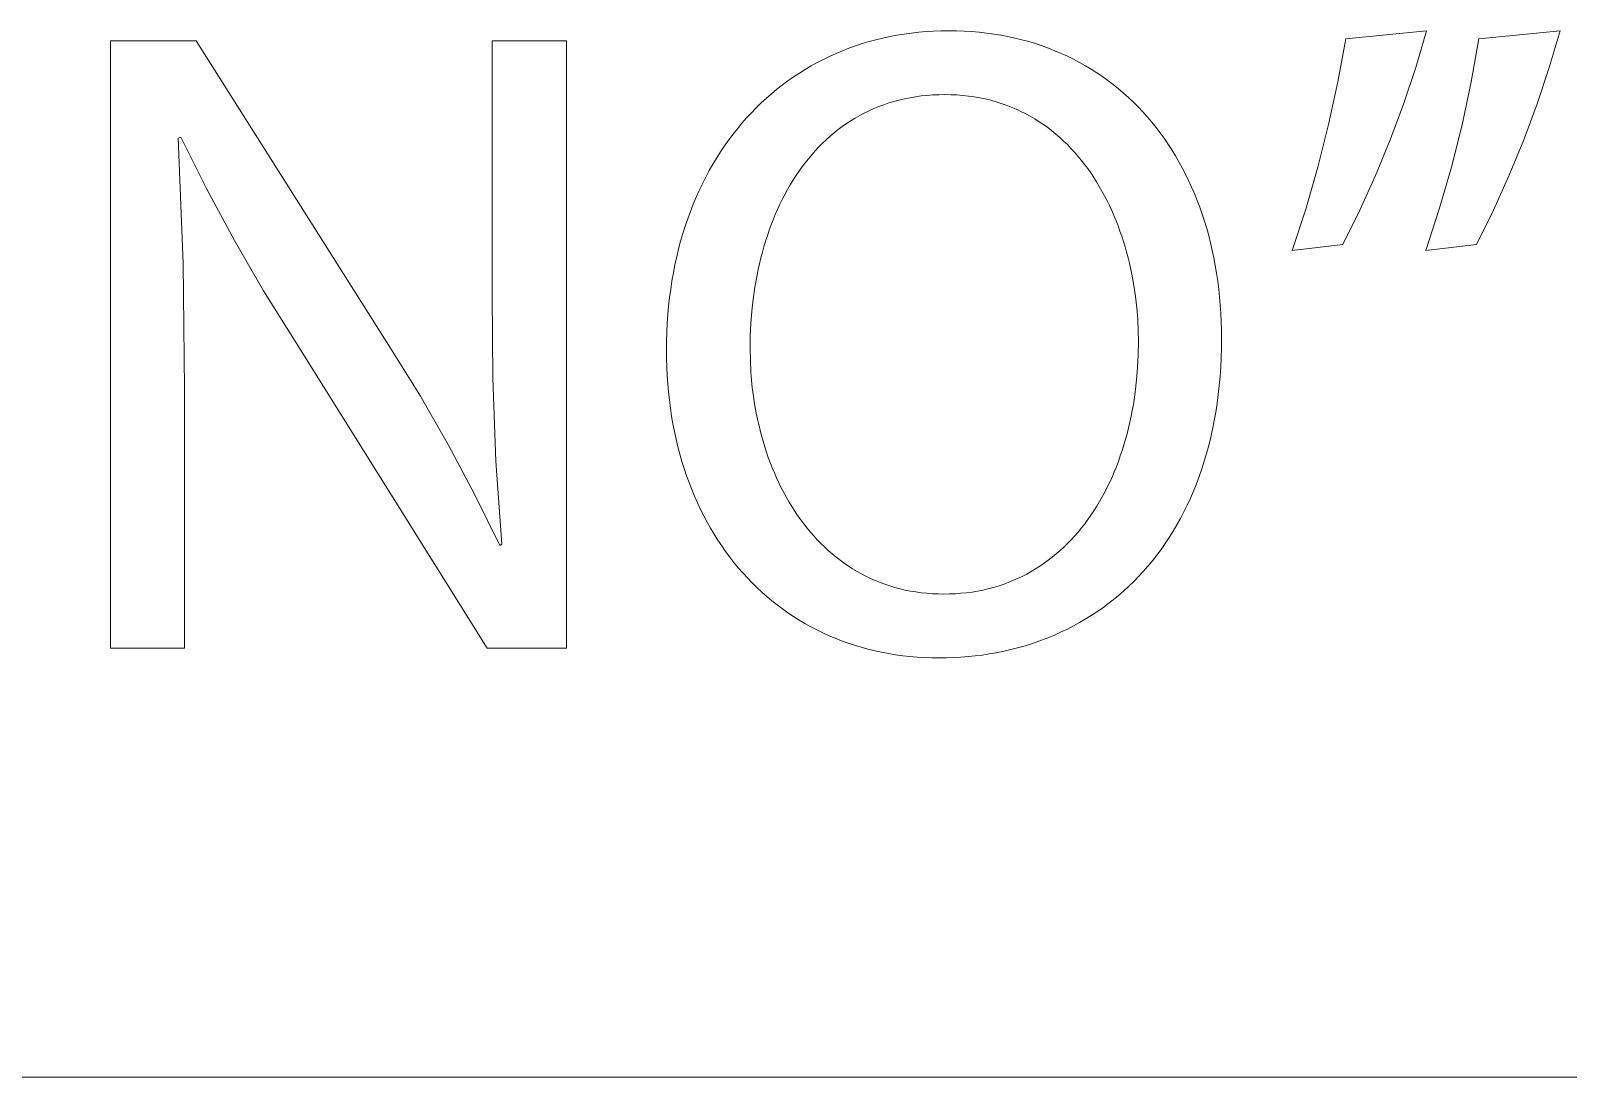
# Model space of a CAD drawing. Header units: millimetres. Extents: x 1348 to 6197, y -150 to 3238.
# Drawn here: x 5097.4 to 5180.2, y -149.9 to -93.5 of the extents above; entities that cross this region are included whole.
import ezdxf

# ---------------------------------------------------------------- set-up
doc = ezdxf.new("R2010")
doc.units = ezdxf.units.MM
doc.header["$MEASUREMENT"] = 0
doc.layers.add('Domyślny', color=7, linetype='Continuous', true_color=0x000000)

msp = doc.modelspace()

# ---------------------------------------------------------------- linework, layer by layer
at = {"layer": 'Domyślny', "color": 18, "lineweight": 15, "true_color": 0x000000}
for p, q in [((5145.584, -93.566), (5145.986, -93.541)), ((5145.986, -93.541), (5146.391, -93.526)), ((5146.391, -93.526), (5146.799, -93.521)), ((5146.799, -93.521), (5147.215, -93.526)), ((5147.215, -93.526), (5147.627, -93.541)), ((5147.627, -93.541), (5148.034, -93.566)), ((5168.181, -93.964), (5172.541, -93.528)), ((5172.541, -93.528), (5171.955, -95.508)), ((5175.35, -93.964), (5179.727, -93.528)), ((5179.727, -93.528), (5179.14, -95.506)), ((5101.667, -126.77), (5101.667, -94.07)), ((5101.667, -94.07), (5106.269, -94.07)), ((5106.269, -94.07), (5116.749, -110.622)), ((5122.224, -107.748), (5122.224, -94.07)), ((5122.224, -94.07), (5126.228, -94.07)), ((5126.228, -94.07), (5126.228, -126.77)), ((5141.43, -94.464), (5141.786, -94.336)), ((5141.786, -94.336), (5142.147, -94.217)), ((5142.147, -94.217), (5142.512, -94.107)), ((5142.512, -94.107), (5142.881, -94.007)), ((5142.881, -94.007), (5143.255, -93.916)), ((5143.255, -93.916), (5143.633, -93.834)), ((5143.633, -93.834), (5144.016, -93.761)), ((5144.016, -93.761), (5144.402, -93.698)), ((5144.402, -93.698), (5144.792, -93.644)), ((5144.792, -93.644), (5145.186, -93.6)), ((5145.186, -93.6), (5145.584, -93.566)), ((5148.034, -93.566), (5148.436, -93.6)), ((5148.436, -93.6), (5148.833, -93.645)), ((5148.833, -93.645), (5149.225, -93.698)), ((5149.225, -93.698), (5149.612, -93.762)), ((5149.612, -93.762), (5149.994, -93.834)), ((5149.994, -93.834), (5150.371, -93.916)), ((5150.371, -93.916), (5150.743, -94.007)), ((5150.743, -94.007), (5151.11, -94.108)), ((5151.11, -94.108), (5151.471, -94.217)), ((5151.471, -94.217), (5151.827, -94.335)), ((5151.827, -94.335), (5152.178, -94.462)), ((5167.754, -96.278), (5168.181, -93.964)), ((5174.937, -96.281), (5175.35, -93.964)), ((5139.723, -95.235), (5140.054, -95.063)), ((5140.054, -95.063), (5140.391, -94.9)), ((5140.391, -94.9), (5140.733, -94.746)), ((5140.733, -94.746), (5141.079, -94.6)), ((5141.079, -94.6), (5141.43, -94.464)), ((5152.178, -94.462), (5152.523, -94.598)), ((5152.523, -94.598), (5152.863, -94.743)), ((5152.863, -94.743), (5153.197, -94.896)), ((5153.197, -94.896), (5153.525, -95.058)), ((5153.525, -95.058), (5153.847, -95.228)), ((5138.145, -96.221), (5138.45, -96.007)), ((5138.45, -96.007), (5138.76, -95.801)), ((5138.76, -95.801), (5139.076, -95.604)), ((5139.076, -95.604), (5139.397, -95.415)), ((5139.397, -95.415), (5139.723, -95.235)), ((5153.847, -95.228), (5154.164, -95.406)), ((5154.164, -95.406), (5154.475, -95.592)), ((5154.475, -95.592), (5154.781, -95.787)), ((5154.781, -95.787), (5155.08, -95.99)), ((5155.08, -95.99), (5155.373, -96.2)), ((5171.955, -95.508), (5171.3, -97.467)), ((5179.14, -95.506), (5178.486, -97.464)), ((5137.266, -96.911), (5137.553, -96.673)), ((5137.553, -96.673), (5137.846, -96.443)), ((5137.846, -96.443), (5138.145, -96.221)), ((5155.373, -96.2), (5155.66, -96.419)), ((5155.66, -96.419), (5155.941, -96.645)), ((5155.941, -96.645), (5156.216, -96.879)), ((5167.252, -98.578), (5167.754, -96.278)), ((5174.445, -98.582), (5174.937, -96.281)), ((5136.176, -97.943), (5136.439, -97.673)), ((5136.439, -97.673), (5136.709, -97.411)), ((5136.709, -97.411), (5136.984, -97.157)), ((5136.984, -97.157), (5137.266, -96.911)), ((5143.032, -97.606), (5142.768, -97.714)), ((5143.3, -97.505), (5143.032, -97.606)), ((5143.574, -97.413), (5143.3, -97.505)), ((5143.852, -97.329), (5143.574, -97.413)), ((5144.136, -97.253), (5143.852, -97.329)), ((5144.425, -97.186), (5144.136, -97.253)), ((5144.719, -97.127), (5144.425, -97.186)), ((5145.018, -97.076), (5144.719, -97.127)), ((5145.322, -97.035), (5145.018, -97.076)), ((5145.631, -97.003), (5145.322, -97.035)), ((5145.945, -96.979), (5145.631, -97.003)), ((5146.265, -96.965), (5145.945, -96.979)), ((5146.589, -96.961), (5146.265, -96.965)), ((5146.917, -96.966), (5146.589, -96.961)), ((5147.24, -96.98), (5146.917, -96.966)), ((5147.557, -97.005), (5147.24, -96.98)), ((5147.869, -97.039), (5147.557, -97.005)), ((5148.176, -97.082), (5147.869, -97.039)), ((5148.477, -97.134), (5148.176, -97.082)), ((5148.773, -97.196), (5148.477, -97.134)), ((5149.064, -97.266), (5148.773, -97.196)), ((5149.349, -97.345), (5149.064, -97.266)), ((5149.629, -97.433), (5149.349, -97.345)), ((5149.903, -97.528), (5149.629, -97.433)), ((5150.172, -97.632), (5149.903, -97.528)), ((5150.436, -97.744), (5150.172, -97.632)), ((5156.216, -96.879), (5156.485, -97.12)), ((5156.485, -97.12), (5156.747, -97.369)), ((5156.747, -97.369), (5157.003, -97.625)), ((5157.003, -97.625), (5157.252, -97.889)), ((5171.3, -97.467), (5170.579, -99.402)), ((5178.486, -97.464), (5177.767, -99.399)), ((5135.425, -98.798), (5135.669, -98.505)), ((5135.669, -98.505), (5135.919, -98.22)), ((5135.919, -98.22), (5136.176, -97.943)), ((5141.295, -98.522), (5141.067, -98.682)), ((5141.528, -98.369), (5141.295, -98.522)), ((5141.766, -98.223), (5141.528, -98.369)), ((5142.009, -98.085), (5141.766, -98.223)), ((5142.257, -97.954), (5142.009, -98.085)), ((5142.51, -97.83), (5142.257, -97.954)), ((5142.768, -97.714), (5142.51, -97.83)), ((5150.695, -97.864), (5150.436, -97.744)), ((5150.948, -97.992), (5150.695, -97.864)), ((5151.196, -98.127), (5150.948, -97.992)), ((5151.439, -98.27), (5151.196, -98.127)), ((5151.676, -98.419), (5151.439, -98.27)), ((5151.909, -98.576), (5151.676, -98.419)), ((5157.252, -97.889), (5157.495, -98.16)), ((5157.495, -98.16), (5157.732, -98.438)), ((5157.732, -98.438), (5157.962, -98.723)), ((5105.446, -99.254), (5105.3, -99.302)), ((5105.3, -99.302), (5105.574, -106.049)), ((5106.848, -102.056), (5105.446, -99.254)), ((5134.957, -99.405), (5135.188, -99.098)), ((5135.188, -99.098), (5135.425, -98.798)), ((5140.415, -99.202), (5140.208, -99.388)), ((5140.627, -99.022), (5140.415, -99.202)), ((5140.845, -98.849), (5140.627, -99.022)), ((5141.067, -98.682), (5140.845, -98.849)), ((5152.136, -98.74), (5151.909, -98.576)), ((5152.357, -98.91), (5152.136, -98.74)), ((5152.574, -99.087), (5152.357, -98.91)), ((5152.785, -99.27), (5152.574, -99.087)), ((5152.991, -99.46), (5152.785, -99.27)), ((5157.962, -98.723), (5158.185, -99.014)), ((5158.185, -99.014), (5158.401, -99.313)), ((5158.401, -99.313), (5158.611, -99.619)), ((5166.677, -100.861), (5167.252, -98.578)), ((5173.872, -100.865), (5174.445, -98.582)), ((5134.307, -100.371), (5134.517, -100.042)), ((5134.517, -100.042), (5134.734, -99.72)), ((5134.734, -99.72), (5134.957, -99.405)), ((5139.617, -99.985), (5139.43, -100.196)), ((5139.808, -99.78), (5139.617, -99.985)), ((5140.006, -99.581), (5139.808, -99.78)), ((5140.208, -99.388), (5140.006, -99.581)), ((5153.192, -99.656), (5152.991, -99.46)), ((5153.387, -99.857), (5153.192, -99.656)), ((5153.578, -100.064), (5153.387, -99.857)), ((5153.763, -100.277), (5153.578, -100.064)), ((5158.611, -99.619), (5158.814, -99.931)), ((5158.814, -99.931), (5159.01, -100.25)), ((5170.579, -99.402), (5169.791, -101.311)), ((5177.767, -99.399), (5176.982, -101.308)), ((5133.908, -101.051), (5134.104, -100.707)), ((5134.104, -100.707), (5134.307, -100.371)), ((5138.9, -100.863), (5138.733, -101.097)), ((5139.071, -100.635), (5138.9, -100.863)), ((5139.248, -100.413), (5139.071, -100.635)), ((5139.43, -100.196), (5139.248, -100.413)), ((5153.943, -100.496), (5153.763, -100.277)), ((5154.117, -100.719), (5153.943, -100.496)), ((5154.287, -100.948), (5154.117, -100.719)), ((5154.451, -101.181), (5154.287, -100.948)), ((5159.01, -100.25), (5159.199, -100.575)), ((5159.199, -100.575), (5159.381, -100.906)), ((5159.381, -100.906), (5159.556, -101.244)), ((5166.028, -103.123), (5166.677, -100.861)), ((5173.221, -103.126), (5173.872, -100.865)), ((5133.365, -102.122), (5133.539, -101.758)), ((5133.539, -101.758), (5133.72, -101.401)), ((5133.72, -101.401), (5133.908, -101.051)), ((5138.265, -101.828), (5138.119, -102.081)), ((5138.416, -101.579), (5138.265, -101.828)), ((5138.572, -101.335), (5138.416, -101.579)), ((5138.733, -101.097), (5138.572, -101.335)), ((5154.611, -101.42), (5154.451, -101.181)), ((5154.765, -101.663), (5154.611, -101.42)), ((5154.913, -101.91), (5154.765, -101.663)), ((5159.556, -101.244), (5159.724, -101.589)), ((5159.724, -101.589), (5159.884, -101.939)), ((5169.791, -101.311), (5168.937, -103.191)), ((5176.982, -101.308), (5176.133, -103.19)), ((5108.337, -104.814), (5106.848, -102.056)), ((5133.041, -102.87), (5133.199, -102.493)), ((5133.199, -102.493), (5133.365, -102.122)), ((5137.842, -102.602), (5137.711, -102.87)), ((5137.978, -102.339), (5137.842, -102.602)), ((5138.119, -102.081), (5137.978, -102.339)), ((5155.057, -102.162), (5154.913, -101.91)), ((5155.196, -102.417), (5155.057, -102.162)), ((5155.329, -102.677), (5155.196, -102.417)), ((5159.884, -101.939), (5160.038, -102.295)), ((5160.038, -102.295), (5160.184, -102.657)), ((5160.184, -102.657), (5160.322, -103.025)), ((5132.747, -103.644), (5132.89, -103.254)), ((5132.89, -103.254), (5133.041, -102.87)), ((5137.465, -103.417), (5137.35, -103.697)), ((5137.586, -103.142), (5137.465, -103.417)), ((5137.711, -102.87), (5137.586, -103.142)), ((5155.458, -102.941), (5155.329, -102.677)), ((5155.581, -103.208), (5155.458, -102.941)), ((5155.699, -103.478), (5155.581, -103.208)), ((5155.812, -103.752), (5155.699, -103.478)), ((5160.322, -103.025), (5160.454, -103.399)), ((5160.454, -103.399), (5160.577, -103.779)), ((5165.306, -105.364), (5166.028, -103.123)), ((5168.937, -103.191), (5168.019, -105.041)), ((5172.492, -105.364), (5173.221, -103.126)), ((5176.133, -103.19), (5175.221, -105.041)), ((5132.486, -104.445), (5132.612, -104.041)), ((5132.612, -104.041), (5132.747, -103.644)), ((5137.135, -104.269), (5137.035, -104.561)), ((5137.24, -103.981), (5137.135, -104.269)), ((5137.35, -103.697), (5137.24, -103.981)), ((5155.92, -104.029), (5155.812, -103.752)), ((5156.023, -104.309), (5155.92, -104.029)), ((5156.121, -104.592), (5156.023, -104.309)), ((5160.577, -103.779), (5160.694, -104.164)), ((5160.694, -104.164), (5160.802, -104.554)), ((5109.91, -107.525), (5108.337, -104.814)), ((5132.256, -105.27), (5132.367, -104.854)), ((5132.367, -104.854), (5132.486, -104.445)), ((5136.94, -104.856), (5136.85, -105.154)), ((5137.035, -104.561), (5136.94, -104.856)), ((5156.213, -104.878), (5156.121, -104.592)), ((5156.301, -105.166), (5156.213, -104.878)), ((5160.802, -104.554), (5160.903, -104.95)), ((5160.903, -104.95), (5160.996, -105.351)), ((5168.019, -105.041), (5165.306, -105.364)), ((5175.221, -105.041), (5172.492, -105.364)), ((5132.06, -106.12), (5132.154, -105.692)), ((5132.154, -105.692), (5132.256, -105.27)), ((5136.686, -105.761), (5136.612, -106.068)), ((5136.766, -105.456), (5136.686, -105.761)), ((5136.85, -105.154), (5136.766, -105.456)), ((5156.383, -105.456), (5156.301, -105.166)), ((5156.461, -105.748), (5156.383, -105.456)), ((5156.533, -106.043), (5156.461, -105.748)), ((5160.996, -105.351), (5161.082, -105.758)), ((5161.082, -105.758), (5161.159, -106.169)), ((5105.574, -106.049), (5105.64, -112.802)), ((5131.898, -106.994), (5131.975, -106.554)), ((5131.975, -106.554), (5132.06, -106.12)), ((5136.479, -106.693), (5136.366, -107.328)), ((5136.543, -106.379), (5136.479, -106.693)), ((5136.612, -106.068), (5136.543, -106.379)), ((5156.663, -106.637), (5156.533, -106.043)), ((5156.773, -107.237), (5156.663, -106.637)), ((5161.159, -106.169), (5161.229, -106.586)), ((5161.229, -106.586), (5161.29, -107.008)), ((5111.566, -110.186), (5109.91, -107.525)), ((5131.77, -107.892), (5131.83, -107.44)), ((5131.83, -107.44), (5131.898, -106.994)), ((5136.366, -107.328), (5136.273, -107.972)), ((5156.862, -107.842), (5156.773, -107.237)), ((5161.29, -107.008), (5161.344, -107.434)), ((5161.344, -107.434), (5161.39, -107.865)), ((5122.246, -112.231), (5122.224, -107.748)), ((5131.678, -108.812), (5131.72, -108.349)), ((5131.72, -108.349), (5131.77, -107.892)), ((5136.273, -107.972), (5136.202, -108.624)), ((5156.932, -108.45), (5156.862, -107.842)), ((5156.981, -109.061), (5156.932, -108.45)), ((5161.39, -107.865), (5161.427, -108.301)), ((5161.427, -108.301), (5161.456, -108.741)), ((5131.623, -109.754), (5131.646, -109.28)), ((5131.646, -109.28), (5131.678, -108.812)), ((5136.15, -109.284), (5136.119, -109.95)), ((5136.202, -108.624), (5136.15, -109.284)), ((5157.011, -109.672), (5156.981, -109.061)), ((5161.456, -108.741), (5161.477, -109.186)), ((5161.477, -109.186), (5161.49, -109.635)), ((5131.609, -110.234), (5131.623, -109.754)), ((5136.119, -109.95), (5136.109, -110.622)), ((5157.021, -110.283), (5157.011, -109.672)), ((5161.494, -110.089), (5161.489, -110.613)), ((5161.49, -109.635), (5161.494, -110.089)), ((5121.949, -126.77), (5111.566, -110.186)), ((5116.749, -110.622), (5118.349, -113.204)), ((5131.604, -110.719), (5131.609, -110.234)), ((5131.608, -111.18), (5131.604, -110.719)), ((5136.109, -110.622), (5136.12, -111.274)), ((5157.01, -110.974), (5157.021, -110.283)), ((5161.489, -110.613), (5161.474, -111.129)), ((5131.622, -111.637), (5131.608, -111.18)), ((5131.643, -112.089), (5131.622, -111.637)), ((5136.12, -111.274), (5136.153, -111.92)), ((5156.922, -112.331), (5156.977, -111.657)), ((5156.977, -111.657), (5157.01, -110.974)), ((5161.449, -111.637), (5161.415, -112.137)), ((5161.474, -111.129), (5161.449, -111.637)), ((5122.418, -116.711), (5122.246, -112.231)), ((5131.674, -112.536), (5131.643, -112.089)), ((5131.713, -112.978), (5131.674, -112.536)), ((5136.153, -111.92), (5136.208, -112.561)), ((5136.208, -112.561), (5136.244, -112.878)), ((5156.845, -112.994), (5156.922, -112.331)), ((5161.415, -112.137), (5161.371, -112.63)), ((5105.64, -112.802), (5105.64, -126.77)), ((5118.349, -113.204), (5119.863, -115.838)), ((5131.761, -113.415), (5131.713, -112.978)), ((5131.817, -113.847), (5131.761, -113.415)), ((5136.244, -112.878), (5136.285, -113.194)), ((5136.285, -113.194), (5136.331, -113.507)), ((5156.747, -113.647), (5156.845, -112.994)), ((5161.318, -113.114), (5161.255, -113.591)), ((5161.371, -112.63), (5161.318, -113.114)), ((5131.881, -114.273), (5131.817, -113.847)), ((5136.331, -113.507), (5136.383, -113.819)), ((5136.383, -113.819), (5136.44, -114.128)), ((5136.44, -114.128), (5136.502, -114.434)), ((5156.628, -114.288), (5156.69, -113.969)), ((5156.69, -113.969), (5156.747, -113.647)), ((5161.183, -114.06), (5161.103, -114.521)), ((5161.255, -113.591), (5161.183, -114.06)), ((5131.954, -114.694), (5131.881, -114.273)), ((5132.034, -115.11), (5131.954, -114.694)), ((5136.502, -114.434), (5136.569, -114.738)), ((5136.569, -114.738), (5136.642, -115.04)), ((5136.642, -115.04), (5136.72, -115.338)), ((5156.409, -115.226), (5156.487, -114.917)), ((5156.487, -114.917), (5156.56, -114.604)), ((5156.56, -114.604), (5156.628, -114.288)), ((5161.013, -114.974), (5160.914, -115.42)), ((5161.103, -114.521), (5161.013, -114.974)), ((5119.863, -115.838), (5121.289, -118.52)), ((5132.123, -115.52), (5132.034, -115.11)), ((5132.22, -115.925), (5132.123, -115.52)), ((5136.72, -115.338), (5136.804, -115.634)), ((5136.804, -115.634), (5136.892, -115.926)), ((5156.143, -116.132), (5156.237, -115.834)), ((5156.237, -115.834), (5156.326, -115.532)), ((5156.326, -115.532), (5156.409, -115.226)), ((5160.807, -115.857), (5160.691, -116.286)), ((5160.914, -115.42), (5160.807, -115.857)), ((5122.74, -121.183), (5122.418, -116.711)), ((5132.324, -116.324), (5132.22, -115.925)), ((5132.437, -116.717), (5132.324, -116.324)), ((5132.557, -117.105), (5132.437, -116.717)), ((5136.892, -115.926), (5136.986, -116.216)), ((5136.986, -116.216), (5137.085, -116.502)), ((5137.085, -116.502), (5137.189, -116.784)), ((5155.831, -117.003), (5155.94, -116.717)), ((5155.94, -116.717), (5156.044, -116.426)), ((5156.044, -116.426), (5156.143, -116.132)), ((5160.567, -116.708), (5160.434, -117.121)), ((5160.691, -116.286), (5160.567, -116.708)), ((5132.685, -117.486), (5132.557, -117.105)), ((5132.821, -117.862), (5132.685, -117.486)), ((5137.189, -116.784), (5137.298, -117.063)), ((5137.298, -117.063), (5137.412, -117.338)), ((5137.412, -117.338), (5137.531, -117.61)), ((5155.472, -117.837), (5155.597, -117.563)), ((5155.597, -117.563), (5155.716, -117.285)), ((5155.716, -117.285), (5155.831, -117.003)), ((5160.294, -117.527), (5160.145, -117.924)), ((5160.434, -117.121), (5160.294, -117.527)), ((5132.964, -118.231), (5132.821, -117.862)), ((5133.114, -118.594), (5132.964, -118.231)), ((5137.531, -117.61), (5137.656, -117.877)), ((5137.656, -117.877), (5137.785, -118.14)), ((5137.785, -118.14), (5137.919, -118.4)), ((5137.919, -118.4), (5138.059, -118.654)), ((5155.068, -118.63), (5155.207, -118.37)), ((5155.207, -118.37), (5155.342, -118.106)), ((5155.342, -118.106), (5155.472, -117.837)), ((5159.988, -118.314), (5159.823, -118.695)), ((5160.145, -117.924), (5159.988, -118.314)), ((5121.289, -118.52), (5122.627, -121.247)), ((5133.272, -118.951), (5133.114, -118.594)), ((5133.437, -119.302), (5133.272, -118.951)), ((5138.059, -118.654), (5138.203, -118.905)), ((5138.203, -118.905), (5138.353, -119.15)), ((5138.353, -119.15), (5138.507, -119.391)), ((5154.618, -119.379), (5154.773, -119.134)), ((5154.773, -119.134), (5154.923, -118.885)), ((5154.923, -118.885), (5155.068, -118.63)), ((5159.651, -119.069), (5159.471, -119.434)), ((5159.823, -118.695), (5159.651, -119.069)), ((5133.61, -119.647), (5133.437, -119.302)), ((5133.789, -119.985), (5133.61, -119.647)), ((5133.976, -120.316), (5133.789, -119.985)), ((5138.507, -119.391), (5138.666, -119.627)), ((5138.666, -119.627), (5138.83, -119.859)), ((5138.83, -119.859), (5138.999, -120.085)), ((5154.124, -120.081), (5154.294, -119.852)), ((5154.294, -119.852), (5154.459, -119.618)), ((5154.459, -119.618), (5154.618, -119.379)), ((5159.284, -119.791), (5159.089, -120.141)), ((5159.471, -119.434), (5159.284, -119.791)), ((5134.169, -120.641), (5133.976, -120.316)), ((5134.369, -120.959), (5134.169, -120.641)), ((5138.999, -120.085), (5139.173, -120.305)), ((5139.173, -120.305), (5139.352, -120.521)), ((5139.352, -120.521), (5139.535, -120.731)), ((5139.535, -120.731), (5139.723, -120.935)), ((5153.397, -120.939), (5153.586, -120.734)), ((5153.586, -120.734), (5153.771, -120.522)), ((5153.771, -120.522), (5153.95, -120.304)), ((5153.95, -120.304), (5154.124, -120.081)), ((5158.678, -120.815), (5158.462, -121.139)), ((5158.887, -120.482), (5158.678, -120.815)), ((5159.089, -120.141), (5158.887, -120.482)), ((5122.627, -121.247), (5122.74, -121.183)), ((5134.576, -121.27), (5134.369, -120.959)), ((5134.79, -121.575), (5134.576, -121.27)), ((5135.011, -121.872), (5134.79, -121.575)), ((5139.723, -120.935), (5139.916, -121.134)), ((5139.916, -121.134), (5140.114, -121.326)), ((5140.114, -121.326), (5140.317, -121.513)), ((5140.317, -121.513), (5140.524, -121.694)), ((5140.524, -121.694), (5140.736, -121.868)), ((5152.381, -121.877), (5152.594, -121.702)), ((5152.594, -121.702), (5152.802, -121.521)), ((5152.802, -121.521), (5153.005, -121.333)), ((5153.005, -121.333), (5153.204, -121.139)), ((5153.204, -121.139), (5153.397, -120.939)), ((5158.239, -121.456), (5158.01, -121.765)), ((5158.462, -121.139), (5158.239, -121.456)), ((5135.238, -122.163), (5135.011, -121.872)), ((5135.472, -122.446), (5135.238, -122.163)), ((5135.712, -122.723), (5135.472, -122.446)), ((5140.736, -121.868), (5140.952, -122.036)), ((5140.952, -122.036), (5141.173, -122.197)), ((5141.173, -122.197), (5141.399, -122.352)), ((5141.399, -122.352), (5141.63, -122.5)), ((5141.63, -122.5), (5141.865, -122.641)), ((5151.246, -122.65), (5151.483, -122.509)), ((5151.483, -122.509), (5151.714, -122.361)), ((5151.714, -122.361), (5151.941, -122.206)), ((5151.941, -122.206), (5152.163, -122.045)), ((5152.163, -122.045), (5152.381, -121.877)), ((5157.531, -122.357), (5157.282, -122.641)), ((5157.774, -122.065), (5157.531, -122.357)), ((5158.01, -121.765), (5157.774, -122.065)), ((5135.958, -122.992), (5135.712, -122.723)), ((5136.21, -123.254), (5135.958, -122.992)), ((5136.469, -123.508), (5136.21, -123.254)), ((5141.865, -122.641), (5142.104, -122.775)), ((5142.104, -122.775), (5142.348, -122.902)), ((5142.348, -122.902), (5142.597, -123.022)), ((5142.597, -123.022), (5142.85, -123.134)), ((5142.85, -123.134), (5143.108, -123.239)), ((5143.108, -123.239), (5143.37, -123.336)), ((5143.37, -123.336), (5143.636, -123.426)), ((5149.465, -123.43), (5149.733, -123.342)), ((5149.733, -123.342), (5149.996, -123.245)), ((5149.996, -123.245), (5150.256, -123.141)), ((5150.256, -123.141), (5150.51, -123.029)), ((5150.51, -123.029), (5150.76, -122.91)), ((5150.76, -122.91), (5151.006, -122.784)), ((5151.006, -122.784), (5151.246, -122.65)), ((5156.766, -123.184), (5156.498, -123.443)), ((5157.027, -122.917), (5156.766, -123.184)), ((5157.282, -122.641), (5157.027, -122.917)), ((5136.734, -123.755), (5136.469, -123.508)), ((5137.005, -123.994), (5136.734, -123.755)), ((5137.282, -124.226), (5137.005, -123.994)), ((5143.636, -123.426), (5143.907, -123.507)), ((5143.907, -123.507), (5144.182, -123.58)), ((5144.182, -123.58), (5144.462, -123.646)), ((5144.462, -123.646), (5144.746, -123.703)), ((5144.746, -123.703), (5145.035, -123.751)), ((5145.035, -123.751), (5145.327, -123.791)), ((5145.327, -123.791), (5145.624, -123.823)), ((5145.624, -123.823), (5145.926, -123.845)), ((5145.926, -123.845), (5146.231, -123.859)), ((5146.231, -123.859), (5146.541, -123.863)), ((5146.541, -123.863), (5146.853, -123.859)), ((5146.853, -123.859), (5147.161, -123.845)), ((5147.161, -123.845), (5147.464, -123.823)), ((5147.464, -123.823), (5147.763, -123.792)), ((5147.763, -123.792), (5148.058, -123.753)), ((5148.058, -123.753), (5148.348, -123.705)), ((5148.348, -123.705), (5148.634, -123.648)), ((5148.634, -123.648), (5148.915, -123.584)), ((5148.915, -123.584), (5149.192, -123.511)), ((5149.192, -123.511), (5149.465, -123.43)), ((5155.662, -124.171), (5155.371, -124.397)), ((5155.946, -123.937), (5155.662, -124.171)), ((5156.225, -123.694), (5155.946, -123.937)), ((5156.498, -123.443), (5156.225, -123.694)), ((5137.564, -124.449), (5137.282, -124.226)), ((5137.853, -124.666), (5137.564, -124.449)), ((5138.147, -124.874), (5137.853, -124.666)), ((5138.446, -125.074), (5138.147, -124.874)), ((5154.775, -124.824), (5154.469, -125.025)), ((5155.076, -124.615), (5154.775, -124.824)), ((5155.371, -124.397), (5155.076, -124.615)), ((5138.752, -125.266), (5138.446, -125.074)), ((5139.062, -125.45), (5138.752, -125.266)), ((5139.378, -125.626), (5139.062, -125.45)), ((5139.7, -125.794), (5139.378, -125.626)), ((5140.026, -125.953), (5139.7, -125.794)), ((5153.197, -125.745), (5152.867, -125.903)), ((5153.522, -125.577), (5153.197, -125.745)), ((5153.843, -125.402), (5153.522, -125.577)), ((5154.159, -125.217), (5153.843, -125.402)), ((5154.469, -125.025), (5154.159, -125.217)), ((5140.358, -126.104), (5140.026, -125.953)), ((5140.695, -126.246), (5140.358, -126.104)), ((5141.036, -126.379), (5140.695, -126.246)), ((5141.383, -126.504), (5141.036, -126.379)), ((5141.734, -126.621), (5141.383, -126.504)), ((5142.091, -126.728), (5141.734, -126.621)), ((5150.801, -126.679), (5150.443, -126.778)), ((5151.155, -126.571), (5150.801, -126.679)), ((5151.506, -126.454), (5151.155, -126.571)), ((5151.852, -126.329), (5151.506, -126.454)), ((5152.195, -126.196), (5151.852, -126.329)), ((5152.533, -126.054), (5152.195, -126.196)), ((5152.867, -125.903), (5152.533, -126.054)), ((5105.64, -126.77), (5101.667, -126.77)), ((5126.228, -126.77), (5121.949, -126.77)), ((5142.451, -126.826), (5142.091, -126.728)), ((5142.817, -126.916), (5142.451, -126.826)), ((5143.187, -126.996), (5142.817, -126.916)), ((5143.561, -127.067), (5143.187, -126.996)), ((5143.94, -127.129), (5143.561, -127.067)), ((5144.323, -127.182), (5143.94, -127.129)), ((5144.71, -127.225), (5144.323, -127.182)), ((5145.101, -127.259), (5144.71, -127.225)), ((5145.496, -127.283), (5145.101, -127.259)), ((5145.896, -127.298), (5145.496, -127.283)), ((5146.299, -127.303), (5145.896, -127.298)), ((5146.689, -127.298), (5146.299, -127.303)), ((5147.077, -127.285), (5146.689, -127.298)), ((5147.462, -127.264), (5147.077, -127.285)), ((5147.845, -127.233), (5147.462, -127.264)), ((5148.225, -127.194), (5147.845, -127.233)), ((5148.603, -127.146), (5148.225, -127.194)), ((5148.977, -127.09), (5148.603, -127.146)), ((5149.348, -127.025), (5148.977, -127.09)), ((5149.717, -126.951), (5149.348, -127.025)), ((5150.082, -126.869), (5149.717, -126.951)), ((5150.443, -126.778), (5150.082, -126.869)), ((6192.904, -149.889), (1348.211, -149.889)), ((6192.904, -149.889), (4364.917, -149.889))]:
    msp.add_line(p, q, dxfattribs=at)

doc.saveas('drawing.dxf')
